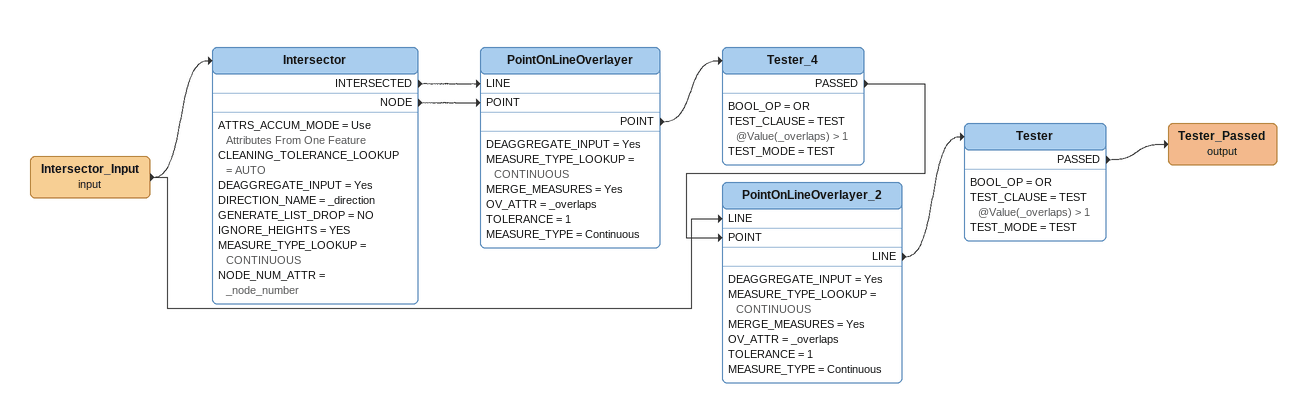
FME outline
Intersector_Input (input)
    -> Intersector
    -> PointOnLineOverlayer_2 [LINE]
Intersector
    ATTRS_ACCUM_MODE = Use Attributes From One Feature
    CLEANING_TOLERANCE_LOOKUP = AUTO
    DEAGGREGATE_INPUT = Yes
    DIRECTION_NAME = _direction
    GENERATE_LIST_DROP = NO
    IGNORE_HEIGHTS = YES
    MEASURE_TYPE_LOOKUP = CONTINUOUS
    NODE_NUM_ATTR = _node_number
    INTERSECTED -> PointOnLineOverlayer [LINE]
    NODE -> PointOnLineOverlayer [POINT]
PointOnLineOverlayer
    DEAGGREGATE_INPUT = Yes
    MEASURE_TYPE_LOOKUP = CONTINUOUS
    MERGE_MEASURES = Yes
    OV_ATTR = _overlaps
    TOLERANCE = 1
    MEASURE_TYPE = Continuous
    POINT -> Tester_4
Tester_4
    BOOL_OP = OR
    TEST_CLAUSE = TEST @Value(_overlaps) > 1
    TEST_MODE = TEST
    PASSED -> PointOnLineOverlayer_2 [POINT]
PointOnLineOverlayer_2
    DEAGGREGATE_INPUT = Yes
    MEASURE_TYPE_LOOKUP = CONTINUOUS
    MERGE_MEASURES = Yes
    OV_ATTR = _overlaps
    TOLERANCE = 1
    MEASURE_TYPE = Continuous
    LINE -> Tester
Tester
    BOOL_OP = OR
    TEST_CLAUSE = TEST @Value(_overlaps) > 1
    TEST_MODE = TEST
    PASSED -> Tester_Passed (output)
Tester_Passed (output)
